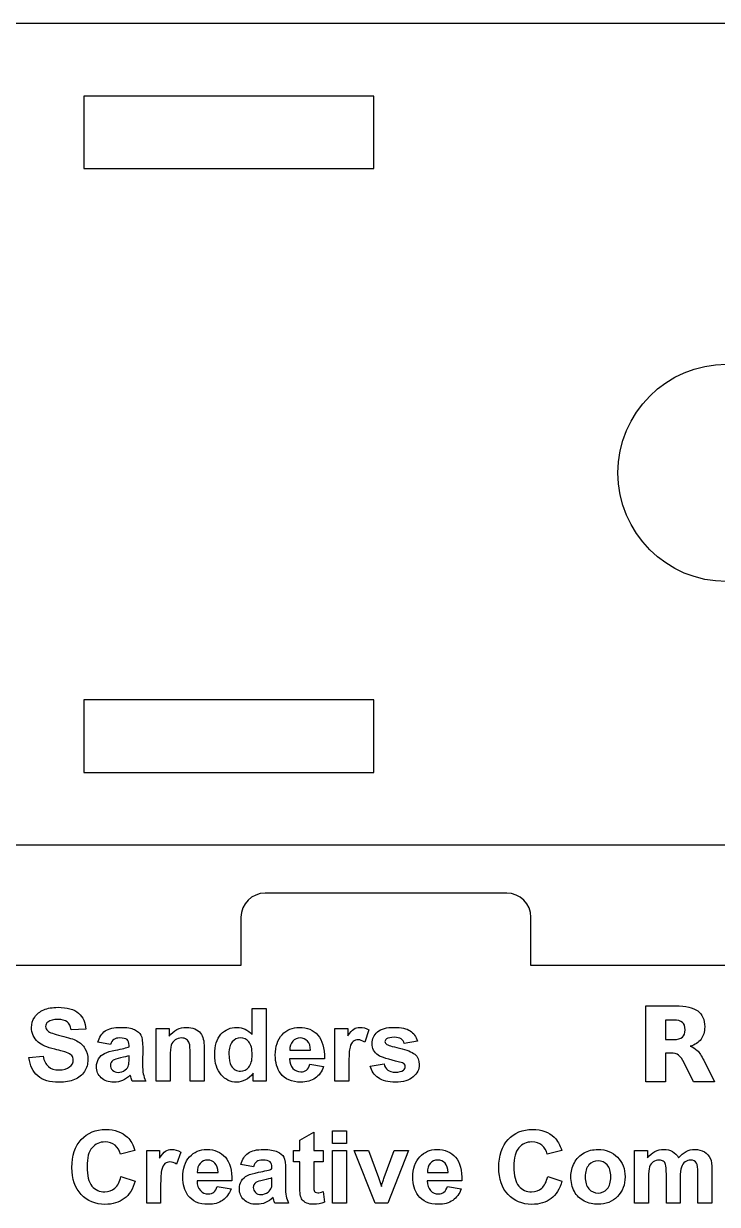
# Model space of a CAD drawing. Header units: millimetres. Extents: x 0 to 173, y 0 to 134.
# Drawn here: x 98.11 to 126.82, y 85.31 to 134.2 of the extents above; entities that cross this region are included whole.
import ezdxf

# ---------------------------------------------------------------- set-up
doc = ezdxf.new("R2010")
doc.units = ezdxf.units.MM
doc.layers.get('0').update_dxf_attribs({"color": 178, "true_color": 0x000000})
doc.layers.add('connector cutout', color=1, linetype='Continuous', true_color=0xff0000)
doc.layers.add('text', color=2, linetype='Continuous', true_color=0xffff00)

msp = doc.modelspace()

# ---------------------------------------------------------------- linework, layer by layer
at = {"lineweight": -3}
for p, q in [((157.3, 134.2), (89.9, 134.2)), ((112.6, 131.2), (100.6, 131.2)), ((100.6, 131.2), (100.6, 128.2)), ((112.6, 128.2), (112.6, 131.2)), ((100.6, 128.2), (112.6, 128.2)), ((112.6, 106.2), (100.6, 106.2)), ((100.6, 106.2), (100.6, 103.2)), ((112.6, 103.2), (112.6, 106.2)), ((100.6, 103.2), (112.6, 103.2)), ((81.9, 100.2), (165.3, 100.2)), ((118.1, 98.2), (108.1, 98.2)), ((107.1, 97.2), (107.1, 95.2)), ((119.1, 95.2), (119.1, 97.2)), ((141.1, 95.2), (119.1, 95.2))]:
    msp.add_line(p, q, dxfattribs=at)
msp.add_line((107.1, 95.2), (88.4, 95.2))
for centre, start, end in [((108.1, 97.2), 90, 180), ((118.1, 97.2), 0, 90)]:
    msp.add_arc(centre, 1, start, end, dxfattribs=at)
at = {"layer": 'connector cutout'}
msp.add_circle((127.2, 115.6), 4.5, dxfattribs=at)
at = {"layer": 'text'}
for p, q in [((107.563, 92.341), (107.563, 93.421)), ((107.563, 93.421), (108.138, 93.421)), ((108.138, 93.421), (108.138, 90.421)), ((123.854, 90.387), (123.854, 93.53)), ((123.854, 93.53), (125.092, 93.53)), ((125.006, 92.943), (124.665, 92.943)), ((124.665, 92.943), (124.665, 92.137)), ((100.68, 92.564), (100.074, 92.537)), ((103.595, 90.421), (103.595, 92.594)), ((103.595, 92.594), (104.129, 92.594)), ((104.129, 92.594), (104.129, 92.275)), ((110.992, 90.421), (110.992, 92.594)), ((110.992, 92.594), (111.526, 92.594)), ((111.526, 92.594), (111.526, 92.285)), ((112.399, 92.535), (112.221, 92.034)), ((101.703, 91.931), (101.181, 92.025)), ((114.404, 92.068), (113.862, 91.968)), ((124.665, 92.137), (125.006, 92.137)), ((98.326, 91.397), (98.916, 91.454)), ((102.472, 91.839), (102.472, 91.896)), ((102.472, 91.35), (102.472, 91.465)), ((103.037, 91.806), (103.031, 91.135)), ((105.001, 90.421), (105.001, 91.53)), ((105.576, 91.772), (105.576, 90.421)), ((109.122, 91.694), (109.982, 91.694)), ((124.665, 91.576), (124.665, 90.387)), ((124.894, 91.576), (124.665, 91.576)), ((104.17, 91.405), (104.17, 90.421)), ((110.553, 91.342), (109.112, 91.342)), ((109.949, 91.113), (110.522, 91.017)), ((111.566, 91.092), (111.566, 90.421)), ((112.448, 91.041), (113.025, 91.129)), ((125.829, 90.387), (125.446, 91.168)), ((126.252, 91.28), (126.692, 90.387)), ((107.604, 90.421), (107.604, 90.74)), ((103.162, 90.421), (102.593, 90.421)), ((104.17, 90.421), (103.595, 90.421)), ((105.576, 90.421), (105.001, 90.421)), ((108.138, 90.421), (107.604, 90.421)), ((111.566, 90.421), (110.992, 90.421)), ((124.665, 90.387), (123.854, 90.387)), ((126.692, 90.387), (125.829, 90.387)), ((109.539, 87.969), (110.116, 88.304)), ((110.116, 88.304), (110.116, 87.537)), ((110.895, 87.831), (110.895, 88.364)), ((110.895, 88.364), (111.47, 88.364)), ((111.47, 88.364), (111.47, 87.831)), ((102.712, 87.537), (102.112, 87.394)), ((103.202, 85.364), (103.202, 87.537)), ((103.202, 87.537), (103.736, 87.537)), ((103.736, 87.537), (103.736, 87.228)), ((109.275, 87.078), (109.275, 87.537)), ((109.275, 87.537), (109.539, 87.537)), ((109.539, 87.537), (109.539, 87.969)), ((110.116, 87.537), (110.509, 87.537)), ((110.509, 87.537), (110.509, 87.078)), ((111.47, 87.831), (110.895, 87.831)), ((110.895, 85.364), (110.895, 87.537)), ((110.895, 87.537), (111.47, 87.537)), ((111.47, 87.537), (111.47, 85.364)), ((112.655, 85.364), (111.78, 87.537)), ((111.78, 87.537), (112.383, 87.537)), ((112.383, 87.537), (112.792, 86.428)), ((113.032, 86.428), (113.446, 87.537)), ((114.037, 87.537), (113.173, 85.364)), ((113.446, 87.537), (114.037, 87.537)), ((120.375, 87.537), (119.776, 87.394)), ((123.392, 87.537), (123.922, 87.537)), ((123.392, 85.364), (123.392, 87.537)), ((123.922, 87.537), (123.922, 87.24)), ((104.61, 87.478), (104.432, 86.976)), ((109.539, 87.078), (109.275, 87.078)), ((109.539, 86.131), (109.539, 87.078)), ((110.509, 87.078), (110.116, 87.078)), ((110.116, 87.078), (110.116, 86.202)), ((105.293, 86.637), (106.152, 86.637)), ((107.616, 86.874), (107.094, 86.968)), ((108.385, 86.782), (108.385, 86.839)), ((108.95, 86.749), (108.944, 86.078)), ((114.816, 86.637), (115.675, 86.637)), ((124.706, 85.364), (124.706, 86.555)), ((126.014, 85.364), (126.014, 86.606)), ((126.589, 86.753), (126.589, 85.364)), ((102.133, 86.467), (102.72, 86.28)), ((106.723, 86.284), (105.282, 86.284)), ((106.119, 86.055), (106.692, 85.959)), ((108.385, 86.293), (108.385, 86.407)), ((112.792, 86.428), (112.911, 86.058)), ((116.246, 86.284), (114.805, 86.284)), ((115.642, 86.055), (116.215, 85.959)), ((119.796, 86.467), (120.383, 86.28)), ((123.967, 86.419), (123.967, 85.364)), ((125.281, 86.407), (125.281, 85.364)), ((103.777, 86.035), (103.777, 85.364)), ((110.507, 85.846), (110.556, 85.4)), ((103.777, 85.364), (103.202, 85.364)), ((109.075, 85.364), (108.506, 85.364)), ((111.47, 85.364), (110.895, 85.364)), ((113.173, 85.364), (112.655, 85.364)), ((123.967, 85.364), (123.392, 85.364)), ((125.281, 85.364), (124.706, 85.364)), ((126.589, 85.364), (126.014, 85.364))]:
    msp.add_line(p, q, dxfattribs=at)
for points in [[(98.939, 93.368), (99.102, 93.437), (99.299, 93.472), (99.53, 93.472)], [(99.53, 93.472), (99.906, 93.472), (100.19, 93.39), (100.38, 93.225)], [(125.092, 93.53), (125.506, 93.53), (125.809, 93.46), (126.002, 93.322)], [(98.435, 92.635), (98.435, 92.788), (98.478, 92.931), (98.565, 93.064)], [(98.565, 93.064), (98.651, 93.197), (98.776, 93.298), (98.939, 93.368)], [(99.524, 92.971), (99.348, 92.971), (99.21, 92.935), (99.11, 92.862)], [(99.907, 92.87), (99.822, 92.937), (99.694, 92.971), (99.524, 92.971)], [(100.38, 93.225), (100.57, 93.06), (100.67, 92.839), (100.68, 92.564)], [(125.371, 92.85), (125.297, 92.912), (125.175, 92.943), (125.006, 92.943)], [(126.002, 93.322), (126.195, 93.183), (126.292, 92.963), (126.292, 92.663)], [(98.711, 92.031), (98.527, 92.197), (98.435, 92.398), (98.435, 92.635)], [(99.11, 92.862), (99.046, 92.816), (99.014, 92.754), (99.014, 92.676)], [(99.014, 92.676), (99.014, 92.605), (99.044, 92.544), (99.104, 92.494)], [(99.104, 92.494), (99.181, 92.43), (99.366, 92.363), (99.661, 92.293)], [(100.074, 92.537), (100.048, 92.691), (99.993, 92.802), (99.907, 92.87)], [(101.181, 92.025), (101.24, 92.236), (101.341, 92.391), (101.484, 92.492)], [(101.484, 92.492), (101.627, 92.593), (101.84, 92.643), (102.122, 92.643)], [(102.122, 92.643), (102.379, 92.643), (102.57, 92.613), (102.695, 92.552)], [(102.695, 92.552), (102.821, 92.491), (102.909, 92.414), (102.96, 92.321)], [(104.129, 92.275), (104.319, 92.52), (104.557, 92.643), (104.845, 92.643)], [(104.845, 92.643), (104.972, 92.643), (105.088, 92.62), (105.193, 92.575)], [(105.193, 92.575), (105.298, 92.529), (105.377, 92.471), (105.431, 92.4)], [(105.431, 92.4), (105.485, 92.329), (105.523, 92.249), (105.544, 92.159)], [(106.275, 92.356), (106.449, 92.547), (106.668, 92.643), (106.933, 92.643)], [(106.933, 92.643), (107.175, 92.643), (107.385, 92.542), (107.563, 92.341)], [(108.805, 92.337), (108.993, 92.541), (109.231, 92.643), (109.519, 92.643)], [(109.519, 92.643), (109.842, 92.643), (110.098, 92.537), (110.285, 92.323)], [(111.526, 92.285), (111.617, 92.431), (111.699, 92.527), (111.772, 92.574)], [(111.772, 92.574), (111.845, 92.62), (111.928, 92.643), (112.021, 92.643)], [(112.021, 92.643), (112.152, 92.643), (112.278, 92.607), (112.399, 92.535)], [(112.528, 91.976), (112.528, 92.165), (112.602, 92.323), (112.751, 92.451)], [(112.751, 92.451), (112.899, 92.579), (113.13, 92.643), (113.442, 92.643)], [(113.442, 92.643), (113.74, 92.643), (113.961, 92.595), (114.105, 92.498)], [(114.105, 92.498), (114.25, 92.401), (114.35, 92.258), (114.404, 92.068)], [(125.481, 92.543), (125.481, 92.686), (125.444, 92.788), (125.371, 92.85)], [(125.371, 92.231), (125.444, 92.294), (125.481, 92.398), (125.481, 92.543)], [(126.292, 92.663), (126.292, 92.455), (126.242, 92.285), (126.141, 92.151)], [(99.395, 91.735), (99.07, 91.815), (98.842, 91.914), (98.711, 92.031)], [(99.661, 92.293), (99.955, 92.224), (100.173, 92.152), (100.314, 92.078)], [(100.314, 92.078), (100.456, 92.003), (100.566, 91.902), (100.646, 91.773)], [(101.842, 92.143), (101.785, 92.103), (101.738, 92.032), (101.703, 91.931)], [(102.082, 92.203), (101.979, 92.203), (101.899, 92.183), (101.842, 92.143)], [(102.39, 92.133), (102.336, 92.18), (102.233, 92.203), (102.082, 92.203)], [(102.472, 91.896), (102.472, 92.007), (102.445, 92.086), (102.39, 92.133)], [(102.96, 92.321), (103.011, 92.228), (103.037, 92.056), (103.037, 91.806)], [(104.376, 92.121), (104.297, 92.067), (104.243, 91.995), (104.214, 91.905)], [(104.645, 92.203), (104.545, 92.203), (104.456, 92.176), (104.376, 92.121)], [(104.844, 92.146), (104.789, 92.184), (104.722, 92.203), (104.645, 92.203)], [(104.964, 91.985), (104.939, 92.054), (104.899, 92.108), (104.844, 92.146)], [(105.001, 91.53), (105.001, 91.765), (104.988, 91.917), (104.964, 91.985)], [(105.544, 92.159), (105.565, 92.069), (105.576, 91.94), (105.576, 91.772)], [(106.016, 91.516), (106.016, 91.884), (106.102, 92.164), (106.275, 92.356)], [(106.741, 92.041), (106.649, 91.932), (106.603, 91.77), (106.603, 91.555)], [(107.084, 92.203), (106.947, 92.203), (106.833, 92.149), (106.741, 92.041)], [(107.429, 92.039), (107.339, 92.148), (107.224, 92.203), (107.084, 92.203)], [(107.565, 91.5), (107.565, 91.749), (107.52, 91.929), (107.429, 92.039)], [(108.523, 91.491), (108.523, 91.851), (108.617, 92.133), (108.805, 92.337)], [(109.243, 92.066), (109.161, 91.975), (109.121, 91.851), (109.122, 91.694)], [(109.554, 92.203), (109.429, 92.203), (109.325, 92.158), (109.243, 92.066)], [(109.852, 92.073), (109.771, 92.16), (109.671, 92.203), (109.554, 92.203)], [(109.982, 91.694), (109.977, 91.86), (109.934, 91.987), (109.852, 92.073)], [(110.285, 92.323), (110.472, 92.11), (110.561, 91.783), (110.553, 91.342)], [(111.747, 92.061), (111.691, 92.017), (111.647, 91.937), (111.614, 91.821)], [(111.951, 92.128), (111.871, 92.128), (111.803, 92.105), (111.747, 92.061)], [(112.221, 92.034), (112.125, 92.096), (112.034, 92.128), (111.951, 92.128)], [(112.786, 91.487), (112.614, 91.604), (112.528, 91.767), (112.528, 91.976)], [(113.127, 92.166), (113.083, 92.137), (113.062, 92.098), (113.062, 92.05)], [(113.062, 92.05), (113.062, 92.009), (113.081, 91.974), (113.119, 91.945)], [(113.119, 91.945), (113.171, 91.907), (113.35, 91.854), (113.656, 91.784)], [(113.453, 92.23), (113.301, 92.23), (113.192, 92.209), (113.127, 92.166)], [(113.73, 92.163), (113.665, 92.208), (113.573, 92.23), (113.453, 92.23)], [(113.862, 91.968), (113.839, 92.053), (113.795, 92.118), (113.73, 92.163)], [(125.006, 92.137), (125.175, 92.137), (125.297, 92.168), (125.371, 92.231)], [(126.141, 92.151), (126.041, 92.018), (125.89, 91.92), (125.688, 91.857)], [(98.916, 91.454), (98.951, 91.257), (99.023, 91.111), (99.132, 91.019)], [(99.88, 91.604), (99.809, 91.629), (99.647, 91.672), (99.395, 91.735)], [(100.098, 91.474), (100.056, 91.524), (99.983, 91.567), (99.88, 91.604)], [(100.16, 91.293), (100.16, 91.364), (100.139, 91.424), (100.098, 91.474)], [(100.646, 91.773), (100.726, 91.644), (100.766, 91.485), (100.766, 91.295)], [(101.21, 91.343), (101.268, 91.439), (101.351, 91.513), (101.456, 91.564)], [(101.456, 91.564), (101.562, 91.615), (101.714, 91.66), (101.914, 91.698)], [(101.914, 91.698), (102.182, 91.748), (102.369, 91.795), (102.472, 91.839)], [(102.472, 91.465), (102.398, 91.44), (102.282, 91.411), (102.122, 91.377)], [(104.214, 91.905), (104.184, 91.815), (104.17, 91.648), (104.17, 91.405)], [(106.283, 90.674), (106.105, 90.875), (106.016, 91.156), (106.016, 91.516)], [(106.603, 91.555), (106.603, 91.323), (106.635, 91.155), (106.699, 91.051)], [(107.426, 90.995), (107.518, 91.108), (107.565, 91.276), (107.565, 91.5)], [(108.737, 90.742), (108.594, 90.94), (108.523, 91.19), (108.523, 91.491)], [(111.614, 91.821), (111.582, 91.705), (111.566, 91.462), (111.566, 91.092)], [(113.668, 91.207), (113.204, 91.309), (112.91, 91.403), (112.786, 91.487)], [(113.656, 91.784), (113.962, 91.715), (114.176, 91.629), (114.298, 91.528)], [(114.298, 91.528), (114.418, 91.426), (114.478, 91.283), (114.478, 91.1)], [(125.211, 91.49), (125.132, 91.548), (125.026, 91.576), (124.894, 91.576)], [(125.446, 91.168), (125.368, 91.325), (125.29, 91.433), (125.211, 91.49)], [(125.688, 91.857), (125.799, 91.831), (125.898, 91.774), (125.986, 91.685)], [(125.986, 91.685), (126.073, 91.596), (126.162, 91.461), (126.252, 91.28)], [(98.691, 90.631), (98.487, 90.806), (98.366, 91.062), (98.326, 91.397)], [(99.132, 91.019), (99.24, 90.926), (99.386, 90.879), (99.571, 90.879)], [(99.571, 90.879), (99.766, 90.879), (99.913, 90.921), (100.012, 91.003)], [(100.012, 91.003), (100.111, 91.086), (100.16, 91.182), (100.16, 91.293)], [(100.766, 91.295), (100.766, 91.123), (100.718, 90.962), (100.622, 90.812)], [(101.122, 91.014), (101.122, 91.137), (101.151, 91.247), (101.21, 91.343)], [(101.315, 90.554), (101.186, 90.676), (101.122, 90.829), (101.122, 91.014)], [(101.809, 91.277), (101.734, 91.223), (101.697, 91.156), (101.697, 91.074)], [(101.697, 91.074), (101.697, 90.993), (101.727, 90.924), (101.787, 90.865)], [(102.122, 91.377), (101.963, 91.343), (101.858, 91.309), (101.809, 91.277)], [(102.312, 90.879), (102.382, 90.931), (102.428, 90.995), (102.45, 91.07)], [(102.45, 91.07), (102.465, 91.119), (102.472, 91.212), (102.472, 91.35)], [(103.031, 91.135), (103.031, 90.944), (103.04, 90.803), (103.059, 90.713)], [(106.699, 91.051), (106.792, 90.901), (106.922, 90.826), (107.088, 90.826)], [(107.088, 90.826), (107.22, 90.826), (107.333, 90.883), (107.426, 90.995)], [(109.112, 91.342), (109.116, 91.171), (109.162, 91.039), (109.251, 90.944)], [(109.251, 90.944), (109.34, 90.849), (109.45, 90.802), (109.582, 90.802)], [(109.809, 90.875), (109.871, 90.924), (109.917, 91.004), (109.949, 91.113)], [(110.522, 91.017), (110.448, 90.807), (110.332, 90.647), (110.173, 90.537)], [(112.787, 90.552), (112.614, 90.672), (112.501, 90.835), (112.448, 91.041)], [(113.025, 91.129), (113.049, 91.017), (113.099, 90.932), (113.174, 90.874)], [(113.86, 91.131), (113.831, 91.158), (113.767, 91.184), (113.668, 91.207)], [(113.825, 90.869), (113.876, 90.907), (113.901, 90.959), (113.901, 91.023)], [(113.901, 91.023), (113.901, 91.066), (113.887, 91.102), (113.86, 91.131)], [(114.478, 91.1), (114.478, 90.901), (114.395, 90.73), (114.228, 90.587)], [(99.564, 90.368), (99.185, 90.368), (98.894, 90.456), (98.691, 90.631)], [(100.217, 90.478), (100.043, 90.405), (99.825, 90.368), (99.564, 90.368)], [(100.622, 90.812), (100.527, 90.662), (100.392, 90.551), (100.217, 90.478)], [(101.844, 90.372), (101.62, 90.372), (101.444, 90.433), (101.315, 90.554)], [(101.787, 90.865), (101.847, 90.806), (101.923, 90.777), (102.016, 90.777)], [(102.202, 90.444), (102.09, 90.396), (101.971, 90.372), (101.844, 90.372)], [(102.016, 90.777), (102.12, 90.777), (102.218, 90.811), (102.312, 90.879)], [(102.517, 90.658), (102.419, 90.563), (102.314, 90.491), (102.202, 90.444)], [(102.538, 90.591), (102.528, 90.625), (102.521, 90.647), (102.517, 90.658)], [(102.593, 90.421), (102.578, 90.459), (102.559, 90.516), (102.538, 90.591)], [(103.059, 90.713), (103.077, 90.622), (103.112, 90.525), (103.162, 90.421)], [(106.924, 90.372), (106.675, 90.372), (106.461, 90.473), (106.283, 90.674)], [(107.29, 90.463), (107.169, 90.402), (107.047, 90.372), (106.924, 90.372)], [(107.604, 90.74), (107.515, 90.616), (107.41, 90.524), (107.29, 90.463)], [(109.576, 90.372), (109.199, 90.372), (108.919, 90.495), (108.737, 90.742)], [(110.173, 90.537), (110.014, 90.427), (109.815, 90.372), (109.576, 90.372)], [(109.582, 90.802), (109.672, 90.802), (109.748, 90.826), (109.809, 90.875)], [(113.489, 90.372), (113.193, 90.372), (112.959, 90.432), (112.787, 90.552)], [(113.174, 90.874), (113.249, 90.816), (113.354, 90.787), (113.489, 90.787)], [(113.489, 90.787), (113.638, 90.787), (113.75, 90.815), (113.825, 90.869)], [(114.228, 90.587), (114.062, 90.444), (113.815, 90.372), (113.489, 90.372)], [(100.107, 86.837), (100.107, 87.336), (100.236, 87.724), (100.494, 88)], [(100.494, 88), (100.751, 88.277), (101.09, 88.415), (101.511, 88.415)], [(101.511, 88.415), (101.878, 88.415), (102.176, 88.306), (102.405, 88.089)], [(102.405, 88.089), (102.541, 87.961), (102.644, 87.777), (102.712, 87.537)], [(117.77, 86.837), (117.77, 87.336), (117.899, 87.724), (118.157, 88)], [(118.157, 88), (118.414, 88.277), (118.754, 88.415), (119.174, 88.415)], [(119.174, 88.415), (119.541, 88.415), (119.839, 88.306), (120.068, 88.089)], [(120.068, 88.089), (120.204, 87.961), (120.307, 87.777), (120.375, 87.537)], [(100.939, 87.658), (100.8, 87.498), (100.731, 87.24), (100.731, 86.882)], [(101.48, 87.897), (101.258, 87.897), (101.077, 87.817), (100.939, 87.658)], [(101.89, 87.762), (101.778, 87.852), (101.641, 87.897), (101.48, 87.897)], [(102.112, 87.394), (102.077, 87.549), (102.003, 87.672), (101.89, 87.762)], [(103.736, 87.228), (103.827, 87.374), (103.909, 87.47), (103.982, 87.516)], [(103.982, 87.516), (104.055, 87.563), (104.138, 87.586), (104.231, 87.586)], [(104.231, 87.586), (104.362, 87.586), (104.488, 87.55), (104.61, 87.478)], [(104.975, 87.28), (105.164, 87.484), (105.402, 87.586), (105.689, 87.586)], [(105.689, 87.586), (106.013, 87.586), (106.268, 87.479), (106.455, 87.266)], [(107.397, 87.435), (107.54, 87.535), (107.753, 87.586), (108.036, 87.586)], [(108.036, 87.586), (108.292, 87.586), (108.483, 87.555), (108.609, 87.495)], [(114.498, 87.28), (114.687, 87.484), (114.925, 87.586), (115.212, 87.586)], [(115.212, 87.586), (115.536, 87.586), (115.791, 87.479), (115.978, 87.266)], [(118.602, 87.658), (118.463, 87.498), (118.394, 87.24), (118.394, 86.882)], [(119.143, 87.897), (118.921, 87.897), (118.74, 87.817), (118.602, 87.658)], [(119.554, 87.762), (119.441, 87.852), (119.304, 87.897), (119.143, 87.897)], [(119.776, 87.394), (119.74, 87.549), (119.666, 87.672), (119.554, 87.762)], [(121.298, 87.445), (121.47, 87.539), (121.663, 87.586), (121.876, 87.586)], [(121.876, 87.586), (122.205, 87.586), (122.474, 87.479), (122.684, 87.266)], [(123.922, 87.24), (124.112, 87.471), (124.338, 87.586), (124.6, 87.586)], [(124.6, 87.586), (124.739, 87.586), (124.86, 87.557), (124.962, 87.5)], [(125.522, 87.5), (125.633, 87.557), (125.751, 87.586), (125.877, 87.586)], [(125.877, 87.586), (126.036, 87.586), (126.171, 87.553), (126.282, 87.489)], [(104.162, 87.07), (104.081, 87.07), (104.013, 87.048), (103.957, 87.004)], [(104.432, 86.976), (104.335, 87.039), (104.245, 87.07), (104.162, 87.07)], [(104.693, 86.434), (104.693, 86.794), (104.787, 87.076), (104.975, 87.28)], [(105.724, 87.146), (105.599, 87.146), (105.495, 87.1), (105.413, 87.009)], [(106.023, 87.016), (105.941, 87.102), (105.841, 87.146), (105.724, 87.146)], [(106.455, 87.266), (106.642, 87.052), (106.731, 86.725), (106.723, 86.284)], [(107.094, 86.968), (107.153, 87.178), (107.254, 87.334), (107.397, 87.435)], [(107.755, 87.086), (107.698, 87.046), (107.652, 86.975), (107.616, 86.874)], [(107.995, 87.146), (107.893, 87.146), (107.813, 87.126), (107.755, 87.086)], [(108.304, 87.075), (108.249, 87.122), (108.146, 87.146), (107.995, 87.146)], [(108.385, 86.839), (108.385, 86.95), (108.358, 87.028), (108.304, 87.075)], [(108.609, 87.495), (108.734, 87.434), (108.822, 87.357), (108.874, 87.264)], [(108.874, 87.264), (108.925, 87.17), (108.95, 86.999), (108.95, 86.749)], [(114.216, 86.434), (114.216, 86.794), (114.31, 87.076), (114.498, 87.28)], [(115.247, 87.146), (115.122, 87.146), (115.018, 87.1), (114.936, 87.009)], [(115.546, 87.016), (115.464, 87.102), (115.364, 87.146), (115.247, 87.146)], [(115.978, 87.266), (116.165, 87.052), (116.254, 86.725), (116.246, 86.284)], [(120.757, 86.481), (120.757, 86.672), (120.804, 86.857), (120.898, 87.036)], [(120.898, 87.036), (120.992, 87.214), (121.125, 87.35), (121.298, 87.445)], [(121.878, 87.117), (121.728, 87.117), (121.602, 87.06), (121.499, 86.945)], [(122.255, 86.945), (122.154, 87.06), (122.028, 87.117), (121.878, 87.117)], [(122.684, 87.266), (122.894, 87.052), (122.999, 86.782), (122.999, 86.456)], [(124.166, 87.074), (124.095, 87.027), (124.044, 86.958), (124.013, 86.868)], [(124.405, 87.146), (124.317, 87.146), (124.237, 87.122), (124.166, 87.074)], [(124.58, 87.101), (124.537, 87.131), (124.479, 87.146), (124.405, 87.146)], [(124.675, 86.964), (124.655, 87.025), (124.623, 87.071), (124.58, 87.101)], [(124.962, 87.5), (125.064, 87.443), (125.148, 87.356), (125.214, 87.24)], [(125.214, 87.24), (125.309, 87.356), (125.412, 87.443), (125.522, 87.5)], [(125.482, 87.072), (125.411, 87.023), (125.36, 86.951), (125.328, 86.856)], [(125.709, 87.146), (125.628, 87.146), (125.552, 87.121), (125.482, 87.072)], [(125.954, 87.023), (125.901, 87.105), (125.819, 87.146), (125.709, 87.146)], [(126.014, 86.606), (126.014, 86.821), (125.994, 86.96), (125.954, 87.023)], [(126.282, 87.489), (126.392, 87.424), (126.475, 87.329), (126.529, 87.203)], [(126.529, 87.203), (126.569, 87.111), (126.589, 86.96), (126.589, 86.753)], [(100.492, 85.721), (100.235, 85.993), (100.107, 86.365), (100.107, 86.837)], [(100.731, 86.882), (100.731, 86.503), (100.799, 86.232), (100.936, 86.072)], [(103.825, 86.763), (103.793, 86.647), (103.777, 86.405), (103.777, 86.035)], [(103.957, 87.004), (103.901, 86.959), (103.857, 86.879), (103.825, 86.763)], [(105.413, 87.009), (105.332, 86.917), (105.291, 86.793), (105.293, 86.637)], [(106.152, 86.637), (106.148, 86.803), (106.105, 86.929), (106.023, 87.016)], [(107.37, 86.507), (107.475, 86.558), (107.628, 86.602), (107.827, 86.64)], [(107.827, 86.64), (108.096, 86.691), (108.282, 86.738), (108.385, 86.782)], [(114.936, 87.009), (114.855, 86.917), (114.814, 86.793), (114.816, 86.637)], [(115.675, 86.637), (115.671, 86.803), (115.628, 86.929), (115.546, 87.016)], [(118.155, 85.721), (117.898, 85.993), (117.77, 86.365), (117.77, 86.837)], [(118.394, 86.882), (118.394, 86.503), (118.462, 86.232), (118.599, 86.072)], [(121.499, 86.945), (121.397, 86.831), (121.346, 86.666), (121.346, 86.45)], [(122.408, 86.454), (122.408, 86.667), (122.357, 86.831), (122.255, 86.945)], [(124.013, 86.868), (123.983, 86.778), (123.967, 86.628), (123.967, 86.419)], [(124.706, 86.555), (124.706, 86.766), (124.696, 86.902), (124.675, 86.964)], [(125.328, 86.856), (125.297, 86.762), (125.281, 86.612), (125.281, 86.407)], [(100.936, 86.072), (101.072, 85.911), (101.25, 85.83), (101.468, 85.83)], [(101.883, 85.984), (101.999, 86.086), (102.082, 86.247), (102.133, 86.467)], [(102.72, 86.28), (102.63, 85.953), (102.48, 85.71), (102.271, 85.551)], [(104.908, 85.685), (104.765, 85.883), (104.693, 86.132), (104.693, 86.434)], [(105.282, 86.284), (105.286, 86.114), (105.333, 85.981), (105.421, 85.886)], [(105.98, 85.818), (106.041, 85.867), (106.088, 85.946), (106.119, 86.055)], [(107.035, 85.957), (107.035, 86.08), (107.064, 86.189), (107.123, 86.285)], [(107.123, 86.285), (107.182, 86.382), (107.264, 86.455), (107.37, 86.507)], [(107.722, 86.219), (107.648, 86.166), (107.61, 86.098), (107.61, 86.016)], [(108.036, 86.319), (107.876, 86.285), (107.772, 86.252), (107.722, 86.219)], [(108.385, 86.407), (108.312, 86.383), (108.195, 86.353), (108.036, 86.319)], [(108.363, 86.012), (108.378, 86.061), (108.385, 86.155), (108.385, 86.293)], [(108.944, 86.078), (108.944, 85.887), (108.954, 85.746), (108.972, 85.655)], [(109.557, 85.726), (109.545, 85.793), (109.539, 85.928), (109.539, 86.131)], [(110.116, 86.202), (110.116, 86.025), (110.12, 85.922), (110.127, 85.893)], [(112.911, 86.058), (112.943, 86.151), (112.962, 86.214), (112.971, 86.244)], [(112.971, 86.244), (112.99, 86.305), (113.01, 86.366), (113.032, 86.428)], [(114.431, 85.685), (114.288, 85.883), (114.216, 86.132), (114.216, 86.434)], [(114.805, 86.284), (114.809, 86.114), (114.856, 85.981), (114.944, 85.886)], [(115.503, 85.818), (115.564, 85.867), (115.611, 85.946), (115.642, 86.055)], [(118.599, 86.072), (118.735, 85.911), (118.913, 85.83), (119.131, 85.83)], [(119.546, 85.984), (119.662, 86.086), (119.745, 86.247), (119.796, 86.467)], [(120.383, 86.28), (120.293, 85.953), (120.143, 85.71), (119.934, 85.551)], [(120.898, 85.846), (120.804, 86.02), (120.757, 86.231), (120.757, 86.481)], [(121.346, 86.45), (121.346, 86.235), (121.397, 86.069), (121.499, 85.955)], [(122.255, 85.955), (122.357, 86.069), (122.408, 86.236), (122.408, 86.454)], [(122.999, 86.456), (122.999, 86.128), (122.893, 85.855), (122.681, 85.639)], [(101.474, 85.313), (101.076, 85.313), (100.748, 85.449), (100.492, 85.721)], [(101.468, 85.83), (101.629, 85.83), (101.767, 85.881), (101.883, 85.984)], [(105.747, 85.315), (105.369, 85.315), (105.089, 85.438), (104.908, 85.685)], [(105.421, 85.886), (105.51, 85.792), (105.621, 85.744), (105.753, 85.744)], [(105.753, 85.744), (105.843, 85.744), (105.919, 85.769), (105.98, 85.818)], [(106.692, 85.959), (106.619, 85.749), (106.502, 85.589), (106.343, 85.479)], [(107.228, 85.497), (107.099, 85.618), (107.035, 85.772), (107.035, 85.957)], [(107.61, 86.016), (107.61, 85.936), (107.64, 85.866), (107.7, 85.808)], [(107.7, 85.808), (107.76, 85.749), (107.837, 85.72), (107.929, 85.72)], [(107.929, 85.72), (108.033, 85.72), (108.132, 85.754), (108.226, 85.822)], [(108.431, 85.601), (108.332, 85.506), (108.227, 85.434), (108.116, 85.386)], [(108.226, 85.822), (108.296, 85.874), (108.341, 85.937), (108.363, 86.012)], [(108.451, 85.534), (108.442, 85.568), (108.435, 85.59), (108.431, 85.601)], [(108.972, 85.655), (108.991, 85.565), (109.025, 85.467), (109.075, 85.364)], [(109.638, 85.502), (109.599, 85.557), (109.572, 85.632), (109.557, 85.726)], [(110.127, 85.893), (110.135, 85.863), (110.152, 85.839), (110.178, 85.82)], [(110.178, 85.82), (110.205, 85.801), (110.237, 85.791), (110.276, 85.791)], [(110.276, 85.791), (110.329, 85.791), (110.406, 85.81), (110.507, 85.846)], [(115.27, 85.315), (114.892, 85.315), (114.612, 85.438), (114.431, 85.685)], [(114.944, 85.886), (115.033, 85.792), (115.144, 85.744), (115.276, 85.744)], [(115.276, 85.744), (115.366, 85.744), (115.442, 85.769), (115.503, 85.818)], [(116.215, 85.959), (116.142, 85.749), (116.025, 85.589), (115.866, 85.479)], [(119.137, 85.313), (118.739, 85.313), (118.411, 85.449), (118.155, 85.721)], [(119.131, 85.83), (119.292, 85.83), (119.43, 85.881), (119.546, 85.984)], [(121.31, 85.45), (121.129, 85.54), (120.992, 85.672), (120.898, 85.846)], [(121.499, 85.955), (121.602, 85.84), (121.728, 85.783), (121.878, 85.783)], [(121.878, 85.783), (122.028, 85.783), (122.154, 85.84), (122.255, 85.955)], [(122.681, 85.639), (122.469, 85.423), (122.202, 85.315), (121.88, 85.315)], [(102.271, 85.551), (102.061, 85.392), (101.796, 85.313), (101.474, 85.313)], [(106.343, 85.479), (106.184, 85.369), (105.986, 85.315), (105.747, 85.315)], [(107.757, 85.315), (107.534, 85.315), (107.357, 85.375), (107.228, 85.497)], [(108.116, 85.386), (108.004, 85.338), (107.884, 85.315), (107.757, 85.315)], [(108.506, 85.364), (108.491, 85.402), (108.473, 85.459), (108.451, 85.534)], [(109.821, 85.367), (109.738, 85.402), (109.677, 85.447), (109.638, 85.502)], [(110.102, 85.315), (109.998, 85.315), (109.905, 85.332), (109.821, 85.367)], [(110.556, 85.4), (110.422, 85.343), (110.271, 85.315), (110.102, 85.315)], [(115.866, 85.479), (115.707, 85.369), (115.509, 85.315), (115.27, 85.315)], [(119.934, 85.551), (119.725, 85.392), (119.459, 85.313), (119.137, 85.313)], [(121.88, 85.315), (121.681, 85.315), (121.491, 85.36), (121.31, 85.45)]]:
    msp.add_open_spline(points, degree=3, dxfattribs=at)

doc.saveas('drawing.dxf')
